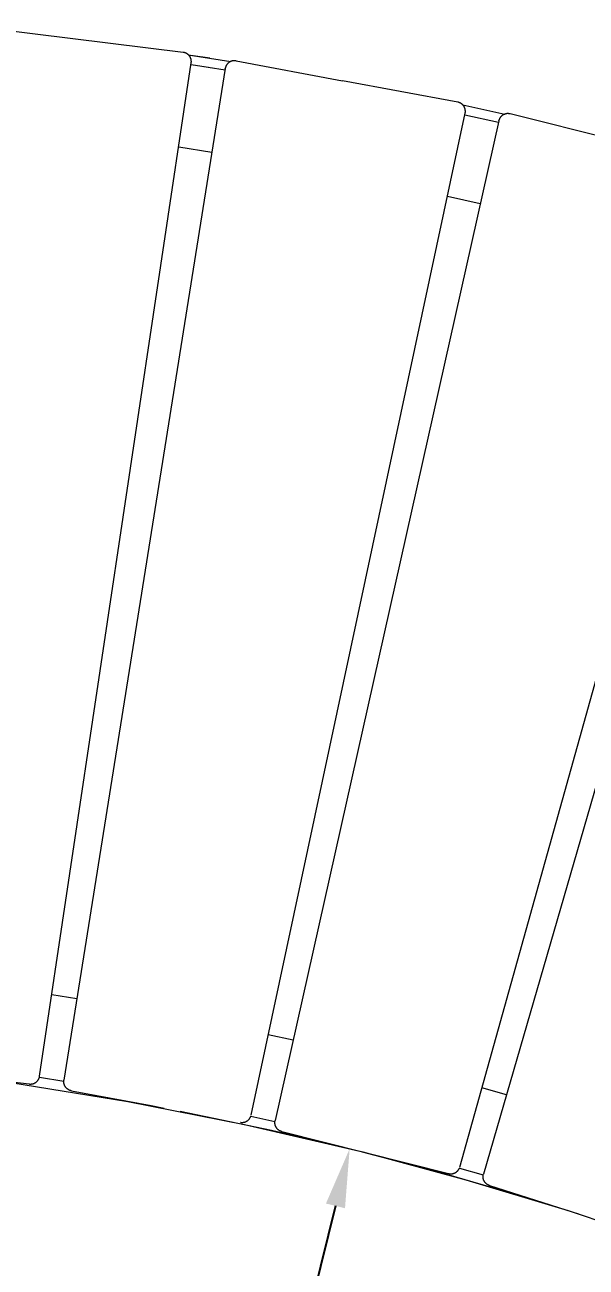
# Model space of a CAD drawing. Header units: inches. Extents: x -6 to 195, y -3 to 126.
# Drawn here: x 51.29 to 60.83, y 51.85 to 72.96 of the extents above; entities that cross this region are included whole.
import ezdxf

# ---------------------------------------------------------------- set-up
doc = ezdxf.new("R2010")
doc.units = ezdxf.units.IN
doc.layers.add('ZANO_R', color=7, linetype='Continuous', lineweight=0)
doc.layers.add('ZANO_W', color=1, linetype='Continuous', lineweight=0)
doc.styles.get("Standard").update_dxf_attribs({"font": 'arial.ttf'})
doc.dimstyles.new('amerykanie', dxfattribs={"dimtxt": 50, "dimasz": 50, "dimexe": 0.5, "dimexo": 0.5, "dimgap": 1, "dimtad": 1, "dimdec": 0, "dimzin": 0, "dimlunit": 5, "dimtxsty": 'Standard', "dimcen": 0.09, "dimclrd": 1, "dimclre": 1, "dimclrt": 1, "dimazin": 0, "dimtfac": 1, "dimtdec": 0, "dimtmove": 0, "dimatfit": 3, "dimfxl": 1, "dimtzin": 0, "dimarcsym": 1})

# ---------------------------------------------------------------- blocks, each defined once
blk = doc.blocks.new('*D380')
at = {"layer": 'ZANO_W', "color": 1, "lineweight": -2}
for p, q in [((11.478, 46.56), (14.337, 41.605)), ((73.856, 46.547), (70.995, 41.593))]:
    blk.add_line(p, q, dxfattribs=at)
blk.add_arc((42.655, -7.468), 57.158, 60.9899, 118.985, dxfattribs=at)
at = {"layer": 'ZANO_W', "color": 1}
for points in [[(14.876, 42.676), (15.04, 42.386), (14.087, 42.039)], [(70.293, 42.374), (70.457, 42.664), (71.245, 42.026)]]:
    blk.add_solid(points, dxfattribs=at)
at = {"layer": 'ZANO_W', "color": 1, "insert": (42.668, 51.03), "char_height": 1.625, "attachment_point": 5, "rotation": 359.9875}
blk.add_mtext("60%%d0'", dxfattribs=at)
blk = doc.blocks.new('*D394')
at = {"layer": 'ZANO_W', "color": 1, "lineweight": -2}
blk.add_line((56.572, 52.89), (52.551, 36.663), dxfattribs=at)
at = {"layer": 'ZANO_W', "color": 1}
blk.add_solid([(56.734, 52.85), (56.41, 52.93), (56.813, 53.861)], dxfattribs=at)
at = {"layer": 'ZANO_W', "color": 1, "insert": (52.293, 41.194), "char_height": 1.625, "attachment_point": 5, "rotation": 76.0812}
blk.add_mtext('R58 7/8', dxfattribs=at)
blk = doc.blocks.new('*D395')
at = {"layer": 'ZANO_W', "color": 1, "lineweight": -2}
blk.add_line((70.002, 67.183), (56.871, 33.363), dxfattribs=at)
at = {"layer": 'ZANO_W', "color": 1}
blk.add_solid([(70.157, 67.123), (69.846, 67.243), (70.364, 68.115)], dxfattribs=at)
at = {"layer": 'ZANO_W', "color": 1, "insert": (57.419, 38.477), "char_height": 1.625, "attachment_point": 5, "rotation": 68.7808}
blk.add_mtext('R76 9/16', dxfattribs=at)

msp = doc.modelspace()

# ---------------------------------------------------------------- linework, layer by layer
at = {"layer": 'ZANO_R'}
for p, q in [((53.98416, 72.48964), (50.17996, 72.95758)), ((53.98949, 72.48889), (53.98416, 72.48964)), ((53.99479, 72.48796), (53.98949, 72.48889)), ((54.00005, 72.48685), (53.99479, 72.48796)), ((54.00527, 72.48556), (54.00005, 72.48685)), ((54.01044, 72.4841), (54.00527, 72.48556)), ((54.01556, 72.48246), (54.01044, 72.4841)), ((54.02062, 72.48064), (54.01556, 72.48246)), ((54.02562, 72.47865), (54.02062, 72.48064)), ((54.03055, 72.4765), (54.02562, 72.47865)), ((54.0354, 72.47417), (54.03055, 72.4765)), ((54.04016, 72.47169), (54.0354, 72.47417)), ((54.04484, 72.46904), (54.04016, 72.47169)), ((54.04943, 72.46623), (54.04484, 72.46904)), ((54.05392, 72.46327), (54.04943, 72.46623)), ((54.0583, 72.46015), (54.05392, 72.46327)), ((54.06258, 72.45689), (54.0583, 72.46015)), ((54.06674, 72.45349), (54.06258, 72.45689)), ((54.07078, 72.44994), (54.06674, 72.45349)), ((54.07026, 72.45055), (54.79607, 72.3376)), ((54.0747, 72.44626), (54.07078, 72.44994)), ((54.07849, 72.44245), (54.0747, 72.44626)), ((54.08215, 72.43851), (54.07849, 72.44245)), ((54.08567, 72.43444), (54.08215, 72.43851)), ((54.08905, 72.43026), (54.08567, 72.43444)), ((54.09229, 72.42597), (54.08905, 72.43026)), ((54.09538, 72.42157), (54.09229, 72.42597)), ((54.09832, 72.41706), (54.09538, 72.42157)), ((54.1011, 72.41246), (54.09832, 72.41706)), ((54.10372, 72.40776), (54.1011, 72.41246)), ((54.10618, 72.40298), (54.10372, 72.40776)), ((54.10847, 72.39812), (54.10618, 72.40298)), ((54.11392, 72.44395), (54.43556, 72.39459)), ((51.54392, 55.09425), (54.12068, 72.31002)), ((54.69867, 72.21604), (51.95677, 55.02579)), ((54.1106, 72.39318), (54.10847, 72.39812)), ((54.11256, 72.38817), (54.1106, 72.39318)), ((54.11435, 72.3831), (54.11256, 72.38817)), ((54.11596, 72.37797), (54.11435, 72.3831)), ((54.1174, 72.37279), (54.11596, 72.37797)), ((54.11682, 72.28424), (54.41134, 72.23898)), ((54.11682, 72.28424), (54.6952, 72.19426)), ((54.11865, 72.36756), (54.1174, 72.37279)), ((54.11973, 72.36229), (54.11865, 72.36756)), ((54.12063, 72.35699), (54.11973, 72.36229)), ((54.12135, 72.35166), (54.12063, 72.35699)), ((54.12068, 72.31002), (54.12124, 72.31411)), ((54.12124, 72.31411), (54.12181, 72.31946)), ((54.12188, 72.34631), (54.12135, 72.35166)), ((54.12181, 72.31946), (54.12219, 72.32482)), ((54.12223, 72.34095), (54.12188, 72.34631)), ((54.12219, 72.32482), (54.12239, 72.33019)), ((54.1224, 72.33557), (54.12223, 72.34095)), ((54.12239, 72.33019), (54.1224, 72.33557)), ((54.69867, 72.21604), (54.69938, 72.2201)), ((54.70045, 72.22537), (54.69938, 72.2201)), ((54.70171, 72.2306), (54.70045, 72.22537)), ((54.70314, 72.23578), (54.70171, 72.2306)), ((54.70475, 72.24091), (54.70314, 72.23578)), ((54.70653, 72.24599), (54.70475, 72.24091)), ((54.70849, 72.251), (54.70653, 72.24599)), ((54.71061, 72.25593), (54.70849, 72.251)), ((54.7129, 72.2608), (54.71061, 72.25593)), ((54.71536, 72.26558), (54.7129, 72.2608)), ((54.71798, 72.27028), (54.71536, 72.26558)), ((54.72076, 72.27488), (54.71798, 72.27028)), ((54.72369, 72.27939), (54.72076, 72.27488)), ((54.72678, 72.28379), (54.72369, 72.27939)), ((54.73001, 72.28809), (54.72678, 72.28379)), ((54.73339, 72.29227), (54.73001, 72.28809)), ((54.73691, 72.29634), (54.73339, 72.29227)), ((54.74057, 72.30028), (54.73691, 72.29634)), ((54.74436, 72.30409), (54.74057, 72.30028)), ((54.74828, 72.30778), (54.74436, 72.30409)), ((54.75232, 72.31133), (54.74828, 72.30778)), ((54.75648, 72.31473), (54.75232, 72.31133)), ((54.76075, 72.318), (54.75648, 72.31473)), ((54.76513, 72.32111), (54.76075, 72.318)), ((54.76962, 72.32408), (54.76513, 72.32111)), ((54.7742, 72.32689), (54.76962, 72.32408)), ((54.77888, 72.32954), (54.7742, 72.32689)), ((54.78365, 72.33203), (54.77888, 72.32954)), ((54.78849, 72.33436), (54.78365, 72.33203)), ((54.79342, 72.33652), (54.78849, 72.33436)), ((54.79841, 72.33851), (54.79342, 72.33652)), ((54.80348, 72.34033), (54.79841, 72.33851)), ((54.80859, 72.34197), (54.80348, 72.34033)), ((54.81377, 72.34344), (54.80859, 72.34197)), ((54.81899, 72.34473), (54.81377, 72.34344)), ((54.82425, 72.34584), (54.81899, 72.34473)), ((54.82954, 72.34677), (54.82425, 72.34584)), ((54.83487, 72.34752), (54.82954, 72.34677)), ((54.84022, 72.34809), (54.83487, 72.34752)), ((54.84558, 72.34848), (54.84022, 72.34809)), ((54.85095, 72.34868), (54.84558, 72.34848)), ((54.85633, 72.3487), (54.85095, 72.34868)), ((54.86171, 72.34853), (54.85633, 72.3487)), ((54.86707, 72.34819), (54.86171, 72.34853)), ((54.87242, 72.34765), (54.86707, 72.34819)), ((54.87775, 72.34694), (54.87242, 72.34765)), ((54.88305, 72.34605), (54.87775, 72.34694)), ((54.88305, 72.34605), (56.69407, 72.00835)), ((58.65099, 71.64345), (56.69407, 72.00835)), ((58.65626, 71.64237), (58.65099, 71.64345)), ((58.66148, 71.64112), (58.65626, 71.64237)), ((58.66667, 71.63968), (58.66148, 71.64112)), ((58.6718, 71.63807), (58.66667, 71.63968)), ((58.67687, 71.63629), (58.6718, 71.63807)), ((58.68188, 71.63433), (58.67687, 71.63629)), ((58.68682, 71.63221), (58.68188, 71.63433)), ((58.69168, 71.62992), (58.68682, 71.63221)), ((58.69647, 71.62746), (58.69168, 71.62992)), ((58.70116, 71.62484), (58.69647, 71.62746)), ((58.70577, 71.62206), (58.70116, 71.62484)), ((58.71027, 71.61913), (58.70577, 71.62206)), ((58.71468, 71.61604), (58.71027, 71.61913)), ((58.71897, 71.61281), (58.71468, 71.61604)), ((58.72316, 71.60943), (58.71897, 71.61281)), ((58.72722, 71.60591), (58.72316, 71.60943)), ((58.73117, 71.60225), (58.72722, 71.60591)), ((58.73498, 71.59846), (58.73117, 71.60225)), ((58.73452, 71.5991), (59.45192, 71.44143)), ((58.73454, 71.59909), (59.45192, 71.44143)), ((58.73866, 71.59455), (58.73498, 71.59846)), ((58.74221, 71.59051), (58.73866, 71.59455)), ((58.74562, 71.58635), (58.74221, 71.59051)), ((58.74888, 71.58207), (58.74562, 71.58635)), ((58.752, 71.57769), (58.74888, 71.58207)), ((58.75497, 71.5732), (58.752, 71.57769)), ((58.75778, 71.56862), (58.75497, 71.5732)), ((58.76043, 71.56394), (58.75778, 71.56862)), ((58.76292, 71.55918), (58.76043, 71.56394)), ((58.76524, 71.55433), (58.76292, 71.55918)), ((55.13831, 54.43254), (58.77612, 71.45572)), ((58.7674, 71.5494), (58.76524, 71.55433)), ((58.76939, 71.54441), (58.7674, 71.5494)), ((58.77121, 71.53935), (58.76939, 71.54441)), ((58.77067, 71.43023), (59.34236, 71.30461)), ((58.77067, 71.43023), (59.34238, 71.3046)), ((58.77286, 71.53423), (58.77121, 71.53935)), ((58.77432, 71.52905), (58.77286, 71.53423)), ((58.77562, 71.52383), (58.77432, 71.52905)), ((58.77673, 71.51857), (58.77562, 71.52383)), ((58.77612, 71.45572), (58.77693, 71.45977)), ((58.77766, 71.51328), (58.77673, 71.51857)), ((58.77693, 71.45977), (58.77783, 71.46507)), ((58.77841, 71.50795), (58.77766, 71.51328)), ((58.77783, 71.46507), (58.77854, 71.4704)), ((58.77898, 71.5026), (58.77841, 71.50795)), ((58.77854, 71.4704), (58.77907, 71.47575)), ((58.77936, 71.49724), (58.77898, 71.5026)), ((58.77907, 71.47575), (58.77942, 71.48112)), ((58.77957, 71.49187), (58.77936, 71.49724)), ((58.77942, 71.48112), (58.77959, 71.48649)), ((58.77959, 71.48649), (58.77957, 71.49187)), ((59.35479, 71.35058), (59.35286, 71.34556)), ((59.35688, 71.35553), (59.35479, 71.35058)), ((59.35914, 71.36041), (59.35688, 71.35553)), ((59.36157, 71.36521), (59.35914, 71.36041)), ((59.36416, 71.36992), (59.36157, 71.36521)), ((59.36691, 71.37455), (59.36416, 71.36992)), ((59.36981, 71.37907), (59.36691, 71.37455)), ((59.37287, 71.38349), (59.36981, 71.37907)), ((59.37608, 71.38781), (59.37287, 71.38349)), ((59.37943, 71.39201), (59.37608, 71.38781)), ((59.38293, 71.3961), (59.37943, 71.39201)), ((59.38656, 71.40007), (59.38293, 71.3961)), ((59.39032, 71.40391), (59.38656, 71.40007)), ((59.39422, 71.40762), (59.39032, 71.40391)), ((59.39823, 71.41119), (59.39422, 71.40762)), ((59.40237, 71.41462), (59.39823, 71.41119)), ((59.40662, 71.41791), (59.40237, 71.41462)), ((59.41099, 71.42106), (59.40662, 71.41791)), ((59.41545, 71.42405), (59.41099, 71.42106)), ((59.42002, 71.42689), (59.41545, 71.42405)), ((59.42468, 71.42957), (59.42002, 71.42689)), ((59.42943, 71.43209), (59.42468, 71.42957)), ((59.43427, 71.43445), (59.42943, 71.43209)), ((59.43918, 71.43664), (59.43427, 71.43445)), ((59.44416, 71.43866), (59.43918, 71.43664)), ((59.44921, 71.44051), (59.44416, 71.43866)), ((59.45432, 71.44219), (59.44921, 71.44051)), ((59.45948, 71.44369), (59.45432, 71.44219)), ((59.46469, 71.44501), (59.45948, 71.44369)), ((59.46995, 71.44616), (59.46469, 71.44501)), ((59.47524, 71.44713), (59.46995, 71.44616)), ((59.48056, 71.44791), (59.47524, 71.44713)), ((59.4859, 71.44851), (59.48056, 71.44791)), ((59.49126, 71.44893), (59.4859, 71.44851)), ((59.49663, 71.44917), (59.49126, 71.44893)), ((59.50201, 71.44922), (59.49663, 71.44917)), ((59.50739, 71.44909), (59.50201, 71.44922)), ((59.51275, 71.44878), (59.50739, 71.44909)), ((59.51811, 71.44828), (59.51275, 71.44878)), ((59.52344, 71.4476), (59.51811, 71.44828)), ((59.52875, 71.44674), (59.52344, 71.4476)), ((59.53403, 71.44569), (59.52875, 71.44674)), ((59.53926, 71.44447), (59.53403, 71.44569)), ((63.25646, 70.50991), (59.53926, 71.44447)), ((59.34718, 71.32613), (55.54613, 54.33865)), ((59.34718, 71.32613), (59.34814, 71.33014)), ((59.34954, 71.33533), (59.34814, 71.33014)), ((59.35111, 71.34048), (59.34954, 71.33533)), ((59.35286, 71.34556), (59.35111, 71.34048)), ((53.90702, 70.88253), (54.47195, 70.79463)), ((58.68483, 53.54953), (63.36973, 70.3148)), ((63.93167, 70.1501), (59.08605, 53.43057)), ((58.47448, 70.0442), (59.03289, 69.92148)), ((52.17748, 56.40953), (51.75074, 56.47604)), ((55.8521, 55.70607), (55.43029, 55.79887)), ((48.46927, 55.31794), (51.36895, 54.96126)), ((51.54303, 55.08892), (51.54392, 55.09425)), ((51.05531, 54.98708), (53.04588, 54.66527)), ((51.36895, 54.96126), (51.37432, 54.96069)), ((51.37432, 54.96069), (51.37971, 54.96031)), ((51.37971, 54.96031), (51.38511, 54.96011)), ((51.38511, 54.96011), (51.39052, 54.9601)), ((51.39052, 54.9601), (51.39592, 54.96027)), ((51.39592, 54.96027), (51.40131, 54.96063)), ((51.40131, 54.96063), (51.40669, 54.96117)), ((51.40669, 54.96117), (51.41205, 54.9619)), ((51.41205, 54.9619), (51.41738, 54.96281)), ((51.41738, 54.96281), (51.42267, 54.96391)), ((51.42267, 54.96391), (51.42792, 54.96518)), ((51.42792, 54.96518), (51.43313, 54.96663)), ((51.43313, 54.96663), (51.43828, 54.96827)), ((51.43828, 54.96827), (51.44338, 54.97007)), ((51.44338, 54.97007), (51.4484, 54.97205)), ((51.4484, 54.97205), (51.45336, 54.97421)), ((51.45336, 54.97421), (51.45824, 54.97653)), ((51.45824, 54.97653), (51.46304, 54.97902)), ((51.46304, 54.97902), (51.46775, 54.98167)), ((51.46775, 54.98167), (51.47237, 54.98448)), ((51.47237, 54.98448), (51.47689, 54.98745)), ((51.47689, 54.98745), (51.4813, 54.99057)), ((51.4813, 54.99057), (51.4856, 54.99384)), ((51.4856, 54.99384), (51.48979, 54.99726)), ((51.48979, 54.99726), (51.49386, 55.00081)), ((51.49386, 55.00081), (51.49781, 55.00451)), ((51.49781, 55.00451), (51.50162, 55.00834)), ((51.50162, 55.00834), (51.5053, 55.0123)), ((51.5053, 55.0123), (51.50885, 55.01638)), ((51.50885, 55.01638), (51.51225, 55.02058)), ((51.51225, 55.02058), (51.5155, 55.02489)), ((51.5155, 55.02489), (51.51861, 55.02932)), ((51.51861, 55.02932), (51.52156, 55.03385)), ((51.52156, 55.03385), (51.52435, 55.03847)), ((51.52435, 55.03847), (51.52699, 55.04319)), ((51.52699, 55.04319), (51.52946, 55.048)), ((51.52946, 55.048), (51.53176, 55.05289)), ((51.53176, 55.05289), (51.5339, 55.05786)), ((51.5339, 55.05786), (51.53586, 55.06289)), ((51.53586, 55.06289), (51.53765, 55.06799)), ((51.53765, 55.06799), (51.53926, 55.07315)), ((51.53926, 55.07315), (51.5407, 55.07836)), ((51.53966, 55.07452), (51.95505, 55.00977)), ((51.5407, 55.07836), (51.54195, 55.08362)), ((51.54195, 55.08362), (51.54303, 55.08892)), ((51.95482, 54.99887), (51.95484, 55.00427)), ((51.95498, 54.99347), (51.95482, 54.99887)), ((51.95484, 55.00427), (51.95504, 55.00968)), ((51.95533, 54.98807), (51.95498, 54.99347)), ((51.95504, 55.00968), (51.95543, 55.01507)), ((51.95587, 54.98269), (51.95533, 54.98807)), ((51.95543, 55.01507), (51.95601, 55.02044)), ((51.95659, 54.97734), (51.95587, 54.98269)), ((51.95601, 55.02044), (51.95677, 55.02579)), ((51.95749, 54.97201), (51.95659, 54.97734)), ((51.95858, 54.96671), (51.95749, 54.97201)), ((51.95984, 54.96146), (51.95858, 54.96671)), ((51.96129, 54.95625), (51.95984, 54.96146)), ((51.96292, 54.95109), (51.96129, 54.95625)), ((51.96472, 54.946), (51.96292, 54.95109)), ((51.96669, 54.94097), (51.96472, 54.946)), ((51.96884, 54.93601), (51.96669, 54.94097)), ((51.97115, 54.93112), (51.96884, 54.93601)), ((51.97363, 54.92632), (51.97115, 54.93112)), ((51.97627, 54.9216), (51.97363, 54.92632)), ((51.97908, 54.91698), (51.97627, 54.9216)), ((51.98204, 54.91246), (51.97908, 54.91698)), ((51.98516, 54.90804), (51.98204, 54.91246)), ((51.98842, 54.90374), (51.98516, 54.90804)), ((51.99183, 54.89954), (51.98842, 54.90374)), ((51.99538, 54.89547), (51.99183, 54.89954)), ((51.99907, 54.89152), (51.99538, 54.89547)), ((52.0029, 54.8877), (51.99907, 54.89152)), ((52.00685, 54.88401), (52.0029, 54.8877)), ((52.01093, 54.88046), (52.00685, 54.88401)), ((59.47611, 54.77642), (59.06085, 54.89516)), ((52.01512, 54.87705), (52.01093, 54.88046)), ((52.01943, 54.87379), (52.01512, 54.87705)), ((52.02385, 54.87068), (52.01943, 54.87379)), ((52.02838, 54.86772), (52.02385, 54.87068)), ((52.033, 54.86492), (52.02838, 54.86772)), ((52.03771, 54.86228), (52.033, 54.86492)), ((52.04252, 54.8598), (52.03771, 54.86228)), ((52.0474, 54.85749), (52.04252, 54.8598)), ((52.05237, 54.85535), (52.0474, 54.85749)), ((52.0574, 54.85338), (52.05237, 54.85535)), ((52.0625, 54.85158), (52.0574, 54.85338)), ((52.06766, 54.84996), (52.0625, 54.85158)), ((52.07286, 54.84852), (52.06766, 54.84996)), ((52.07812, 54.84726), (52.07286, 54.84852)), ((52.08342, 54.84618), (52.07812, 54.84726)), ((52.08342, 54.84618), (53.43778, 54.59363)), ((53.04588, 54.66527), (55.02425, 54.27542)), ((53.43778, 54.59363), (53.66148, 54.5515)), ((53.9299, 54.49977), (55.48749, 54.1739)), ((54.95544, 54.31063), (54.9608, 54.30973)), ((54.9608, 54.30973), (54.96619, 54.30901)), ((54.96619, 54.30901), (54.97161, 54.30848)), ((54.97161, 54.30848), (54.97704, 54.30813)), ((54.97704, 54.30813), (54.98247, 54.30798)), ((54.98247, 54.30798), (54.98791, 54.30801)), ((54.98791, 54.30801), (54.99335, 54.30823)), ((54.99335, 54.30823), (54.99877, 54.30863)), ((54.99877, 54.30863), (55.00418, 54.30923)), ((55.00418, 54.30923), (55.00957, 54.31001)), ((55.00957, 54.31001), (55.01492, 54.31097)), ((55.01492, 54.31097), (55.02024, 54.31212)), ((55.02024, 54.31212), (55.02551, 54.31345)), ((55.02425, 54.27542), (56.98809, 53.81798)), ((55.02551, 54.31345), (55.03073, 54.31497)), ((55.03073, 54.31497), (55.0359, 54.31666)), ((55.0359, 54.31666), (55.04101, 54.31853)), ((55.04101, 54.31853), (55.04605, 54.32058)), ((55.04605, 54.32058), (55.05102, 54.3228)), ((55.05102, 54.3228), (55.05591, 54.32519)), ((55.05591, 54.32519), (55.06071, 54.32774)), ((55.06071, 54.32774), (55.06542, 54.33046)), ((55.06542, 54.33046), (55.07003, 54.33334)), ((55.07003, 54.33334), (55.07454, 54.33638)), ((55.07454, 54.33638), (55.07895, 54.33958)), ((55.07895, 54.33958), (55.08324, 54.34292)), ((55.08324, 54.34292), (55.08741, 54.34641)), ((55.08741, 54.34641), (55.09146, 54.35004)), ((55.09146, 54.35004), (55.09538, 54.35381)), ((55.09538, 54.35381), (55.09917, 54.35772)), ((55.09917, 54.35772), (55.10282, 54.36175)), ((55.10282, 54.36175), (55.10633, 54.3659)), ((55.10633, 54.3659), (55.1097, 54.37018)), ((55.1097, 54.37018), (55.11292, 54.37457)), ((55.11292, 54.37457), (55.11598, 54.37906)), ((55.11598, 54.37906), (55.11888, 54.38366)), ((55.11888, 54.38366), (55.12163, 54.38836)), ((55.12163, 54.38836), (55.12421, 54.39315)), ((55.12421, 54.39315), (55.12662, 54.39802)), ((55.12662, 54.39802), (55.12887, 54.40298)), ((55.12887, 54.40298), (55.13094, 54.40801)), ((55.13094, 54.40801), (55.13283, 54.41311)), ((55.13283, 54.41311), (55.54346, 54.32275)), ((55.13283, 54.41311), (55.54347, 54.32275)), ((55.54234, 54.30649), (55.54251, 54.3119)), ((55.54236, 54.30109), (55.54234, 54.30649)), ((55.54256, 54.29569), (55.54236, 54.30109)), ((55.54251, 54.3119), (55.54287, 54.31729)), ((55.54295, 54.2903), (55.54256, 54.29569)), ((55.54287, 54.31729), (55.54341, 54.32267)), ((55.54352, 54.28492), (55.54295, 54.2903)), ((55.54341, 54.32267), (55.54413, 54.32803)), ((55.54428, 54.27957), (55.54352, 54.28492)), ((55.54413, 54.32803), (55.54504, 54.33335)), ((55.54522, 54.27425), (55.54428, 54.27957)), ((55.54504, 54.33335), (55.54613, 54.33865)), ((55.54634, 54.26896), (55.54522, 54.27425)), ((55.54764, 54.26371), (55.54634, 54.26896)), ((55.54912, 54.25851), (55.54764, 54.26371)), ((55.55078, 54.25337), (55.54912, 54.25851)), ((55.55261, 54.24829), (55.55078, 54.25337)), ((55.48749, 54.1739), (57.03569, 53.80601)), ((55.55462, 54.24327), (55.55261, 54.24829)), ((55.5568, 54.23832), (55.55462, 54.24327)), ((55.55915, 54.23345), (55.5568, 54.23832)), ((55.56166, 54.22867), (55.55915, 54.23345)), ((55.56434, 54.22397), (55.56166, 54.22867)), ((55.56717, 54.21937), (55.56434, 54.22397)), ((55.57016, 54.21487), (55.56717, 54.21937)), ((55.57331, 54.21047), (55.57016, 54.21487)), ((55.5766, 54.20618), (55.57331, 54.21047)), ((55.58004, 54.20201), (55.5766, 54.20618)), ((55.58362, 54.19796), (55.58004, 54.20201)), ((55.58733, 54.19404), (55.58362, 54.19796)), ((55.59118, 54.19024), (55.58733, 54.19404)), ((55.59516, 54.18658), (55.59118, 54.19024)), ((55.59926, 54.18306), (55.59516, 54.18658)), ((55.60348, 54.17968), (55.59926, 54.18306)), ((55.60781, 54.17645), (55.60348, 54.17968)), ((55.61225, 54.17337), (55.60781, 54.17645)), ((55.61679, 54.17044), (55.61225, 54.17337)), ((55.62144, 54.16767), (55.61679, 54.17044)), ((55.62617, 54.16506), (55.62144, 54.16767)), ((55.63099, 54.16261), (55.62617, 54.16506)), ((55.63589, 54.16034), (55.63099, 54.16261)), ((55.64087, 54.15823), (55.63589, 54.16034)), ((55.64592, 54.15629), (55.64087, 54.15823)), ((55.65103, 54.15453), (55.64592, 54.15629)), ((55.65619, 54.15294), (55.65103, 54.15453)), ((55.66141, 54.15153), (55.65619, 54.15294)), ((55.66141, 54.15153), (58.49476, 53.43919)), ((56.9881, 53.81799), (57.10994, 53.78735)), ((57.03569, 53.80601), (58.78913, 53.33532)), ((57.10992, 53.78726), (58.32226, 53.46632)), ((58.32226, 53.46632), (59.52748, 53.11962)), ((58.49476, 53.43919), (58.50006, 53.43795)), ((58.50006, 53.43795), (58.5054, 53.4369)), ((58.5054, 53.4369), (58.51077, 53.43603)), ((58.51077, 53.43603), (58.51616, 53.43535)), ((58.51616, 53.43535), (58.52158, 53.43486)), ((58.52158, 53.43486), (58.52701, 53.43455)), ((58.52701, 53.43455), (58.53245, 53.43444)), ((58.53245, 53.43444), (58.53789, 53.4345)), ((58.53789, 53.4345), (58.54332, 53.43476)), ((58.54332, 53.43476), (58.54875, 53.43521)), ((58.54875, 53.43521), (58.55415, 53.43584)), ((58.55415, 53.43584), (58.55953, 53.43666)), ((58.55953, 53.43666), (58.56487, 53.43766)), ((58.56487, 53.43766), (58.57018, 53.43885)), ((58.57018, 53.43885), (58.57545, 53.44022)), ((58.57545, 53.44022), (58.58066, 53.44177)), ((58.58066, 53.44177), (58.58582, 53.4435)), ((58.58582, 53.4435), (58.59091, 53.44541)), ((58.59091, 53.44541), (58.59594, 53.44749)), ((58.59594, 53.44749), (58.60089, 53.44974)), ((58.60089, 53.44974), (58.60576, 53.45217)), ((58.60576, 53.45217), (58.61054, 53.45476)), ((58.61054, 53.45476), (58.61523, 53.45751)), ((58.61523, 53.45751), (58.61983, 53.46043)), ((58.61983, 53.46043), (58.62432, 53.4635)), ((58.62432, 53.4635), (58.6287, 53.46672)), ((58.6287, 53.46672), (58.63296, 53.4701)), ((58.63296, 53.4701), (58.63711, 53.47362)), ((58.63711, 53.47362), (58.64114, 53.47728)), ((58.64114, 53.47728), (58.64503, 53.48108)), ((58.64503, 53.48108), (58.64879, 53.48501)), ((58.64879, 53.48501), (58.65242, 53.48906)), ((58.65242, 53.48906), (58.6559, 53.49324)), ((58.6559, 53.49324), (58.65923, 53.49754)), ((58.65923, 53.49754), (58.66242, 53.50195)), ((58.66242, 53.50195), (58.66545, 53.50647)), ((58.66545, 53.50647), (58.66832, 53.51109)), ((58.66832, 53.51109), (58.67103, 53.51581)), ((58.67103, 53.51581), (58.67357, 53.52061)), ((58.67357, 53.52061), (58.67595, 53.5255)), ((58.67595, 53.5255), (58.67816, 53.53048)), ((58.67816, 53.53048), (59.08241, 53.41487)), ((58.67816, 53.53048), (59.08241, 53.41487)), ((59.08079, 53.40409), (59.08148, 53.40946)), ((59.08148, 53.40946), (59.08235, 53.41479)), ((59.08235, 53.41479), (59.0834, 53.42009)), ((59.0834, 53.42009), (59.08464, 53.42535)), ((59.08464, 53.42535), (59.08605, 53.43057)), ((58.78913, 53.33532), (60.5272, 52.81073)), ((59.07983, 53.38791), (59.07997, 53.39332)), ((59.07989, 53.38251), (59.07983, 53.38791)), ((59.08012, 53.37711), (59.07989, 53.38251)), ((59.07997, 53.39332), (59.08029, 53.39871)), ((59.08055, 53.37172), (59.08012, 53.37711)), ((59.08029, 53.39871), (59.08079, 53.40409)), ((59.08116, 53.36635), (59.08055, 53.37172)), ((59.08195, 53.361), (59.08116, 53.36635)), ((59.08292, 53.35569), (59.08195, 53.361)), ((59.08408, 53.35041), (59.08292, 53.35569)), ((59.08541, 53.34517), (59.08408, 53.35041)), ((59.08693, 53.33998), (59.08541, 53.34517)), ((59.08862, 53.33485), (59.08693, 53.33998)), ((59.09049, 53.32977), (59.08862, 53.33485)), ((59.09253, 53.32477), (59.09049, 53.32977)), ((59.09474, 53.31984), (59.09253, 53.32477)), ((59.09712, 53.31498), (59.09474, 53.31984)), ((59.09967, 53.31022), (59.09712, 53.31498)), ((59.10238, 53.30554), (59.09967, 53.31022)), ((59.10524, 53.30095), (59.10238, 53.30554)), ((59.10826, 53.29647), (59.10524, 53.30095)), ((59.11144, 53.2921), (59.10826, 53.29647)), ((59.11476, 53.28783), (59.11144, 53.2921)), ((59.11823, 53.28369), (59.11476, 53.28783)), ((59.12183, 53.27966), (59.11823, 53.28369)), ((59.12558, 53.27576), (59.12183, 53.27966)), ((59.12945, 53.27199), (59.12558, 53.27576)), ((59.13345, 53.26836), (59.12945, 53.27199)), ((59.13757, 53.26486), (59.13345, 53.26836)), ((59.14182, 53.26151), (59.13757, 53.26486)), ((59.14617, 53.25831), (59.14182, 53.26151)), ((59.15063, 53.25526), (59.14617, 53.25831)), ((59.15519, 53.25236), (59.15063, 53.25526)), ((59.15985, 53.24962), (59.15519, 53.25236)), ((59.1646, 53.24704), (59.15985, 53.24962)), ((59.16944, 53.24463), (59.1646, 53.24704)), ((59.17436, 53.24238), (59.16944, 53.24463)), ((59.17935, 53.24031), (59.17436, 53.24238)), ((59.18441, 53.23841), (59.17935, 53.24031)), ((59.18953, 53.23668), (59.18441, 53.23841)), ((59.18953, 53.23668), (60.48588, 52.82389)), ((60.48588, 52.82389), (60.70198, 52.75472)), ((60.5272, 52.81073), (62.24826, 52.23275))]:
    msp.add_line(p, q, dxfattribs=at)

# ---------------------------------------------------------------- dimensions: what is measured, and where the dimension line sits
at = {"layer": 'ZANO_W'}
for center, mpoint, picture, middle in [((42.65627, -3.24801), (70.3637, 68.11508), '*D395', (58.66803, 37.99178)), ((42.65626, -3.26187), (56.81257, 53.86068), '*D394', (53.59363, 40.87184))]:
    dim = msp.add_radius_dim(center=center, mpoint=mpoint, dimstyle='amerykanie', override={"dimtxt": 1.625, "dimasz": 1, "dimgap": 0.5, "dimdec": 4, "dimaunit": 1, "dimadec": 1, "dimtdec": 4, "dimtmove": 1, "dimfrac": 2}, dxfattribs=at)
    dim.commit()
    dim.dimension.update_dxf_attribs({"geometry": picture, "text_midpoint": middle, "dimtype": 164})
dim = msp.add_angular_dim_2l(base=(52.59297, 48.81942), line1=((74.10627, 46.97947), (82.57405, 61.63868)), line2=((2.76688, 61.65614), (11.22824, 46.99322)), dimstyle='amerykanie', override={"dimtxt": 1.625, "dimasz": 1, "dimgap": 0.5, "dimdec": 4, "dimaunit": 1, "dimadec": 1, "dimtdec": 4, "dimtmove": 1, "dimfrac": 2}, dxfattribs=at)
dim.commit()
dim.dimension.update_dxf_attribs({"geometry": '*D380', "text_midpoint": (42.66814, 51.03015)})

doc.saveas('drawing.dxf')
